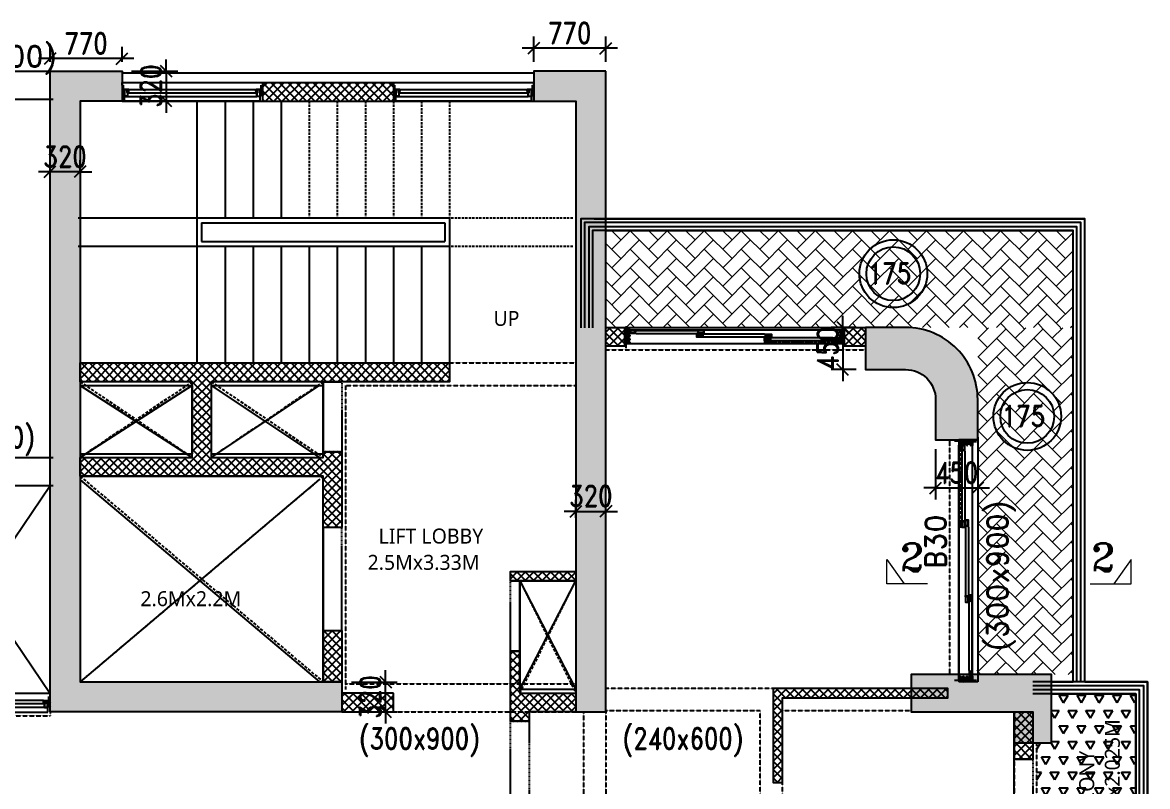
# Model space of a CAD drawing. Header units: millimetres. Extents: x 2061841 to 105821645, y -77612 to 48520811.
# Drawn here: x 105640551 to 105652576, y 48432969 to 48441136 of the extents above; entities that cross this region are included whole.
import ezdxf

# ---------------------------------------------------------------- set-up
doc = ezdxf.new("R2010")
doc.units = ezdxf.units.MM
doc.header["$LTSCALE"] = 10
doc.header["$MEASUREMENT"] = 0
for name, pattern in [('$0$HIDDEN', [0.375, 0.25, -0.125]), ('HIDDEN', [0.375, 0.25, -0.125]), ('HIDDEN2', [4.7625, 3.175, -1.5875])]:
    doc.linetypes.add(name, pattern=pattern)
for name, color, linetype in [('A-ANNO-LABL', 140, 'Continuous'), ('A-ELEV-HIDN', 54, 'HIDDEN2'), ('A-FLOR-HRAL', 200, 'Continuous'), ('A-FLOR-STRS', 211, 'Continuous'), ('A-GLAZ-FRAM', 74, 'Continuous'), ('A-WALL', 3, 'Continuous'), ('A-WALL-CILL', 140, 'Continuous'), ('A-WALL-FNSH', 8, 'Continuous'), ('A-WALL-PATT', 54, 'Continuous'), ('AS-COLS', 2, 'Continuous'), ('S-BEAM', 4, 'Continuous'), ('S-BEAMNO.', 4, 'Continuous'), ('S-CUTOUT', 6, 'Continuous'), ('S-OPENING', 6, 'Continuous'), ('S-slab thk.', 2, 'Continuous'), ('S-Sunk', 8, 'Continuous')]:
    doc.layers.add(name, color=color, linetype=linetype)
for name, color, linetype, lineweight in [('S-Hatch Balcony', 8, 'Continuous', 5), ('S-STRCOL HATCH', 33, 'Continuous', 9), ('SEC-LINE', 1, 'Continuous', 15)]:
    doc.layers.add(name, color=color, linetype=linetype, lineweight=lineweight)
doc.styles.add('200', font='romand.shx', dxfattribs={"width": 0.8, "height": 225})
doc.styles.add('Lucida SU', font='l_10646.ttf')
doc.styles.add('RD', font='romand.shx', dxfattribs={"width": 0.9, "height": 225})
doc.styles.add('RT', font='romant.shx', dxfattribs={"height": 250})
doc.dimstyles.new('GR1', dxfattribs={"dimtxt": 225, "dimasz": 125, "dimexe": 125, "dimexo": 100, "dimgap": 50, "dimtad": 1, "dimdec": 0, "dimzin": 3, "dimdsep": 46, "dimtxsty": '200', "dimblk1": 'OBLIQUE', "dimblk2": 'OBLIQUE', "dimsah": 1, "dimcen": 0.0625, "dimdle": 125, "dimclrd": 3, "dimclre": 3, "dimclrt": 2, "dimadec": 0, "dimazin": 0, "dimtfac": 1, "dimtdec": 0, "dimtix": 1, "dimtmove": 0, "dimatfit": 3, "dimfxl": 1, "dimtolj": 1, "dimtzin": 0, "dimarcsym": 0})
pattern_1 = [(135, (101804621.886, 48122568.903), (-44.9012806, -44.9012806), []), (225, (101804621.886, 48122568.903), (44.9012806, -44.9012806), [])]

# ---------------------------------------------------------------- blocks, each defined once
blk = doc.blocks.new('Alframe Door 3T+W')
for p, q in [((35, 146), (0, 146)), ((0, 146), (0, 0)), ((1, 2), (1, 144)), ((1, 144), (16, 144)), ((16, 144), (16, 2)), ((18, 129), (18, 144)), ((18, 144), (35, 144)), ((34, 129), (18, 129)), ((35, 144), (35, 146)), ((0, 0), (35, 0)), ((16, 2), (1, 2)), ((18, 90), (18, 119)), ((18, 119), (34, 119)), ((34, 90), (18, 90)), ((18, 51), (18, 80)), ((18, 80), (34, 80)), ((34, 51), (18, 51)), ((18, 17), (18, 41)), ((18, 41), (34, 41)), ((35, 17), (18, 17)), ((18, 2), (18, 11)), ((18, 11), (35, 11)), ((35, 2), (18, 2)), ((35, 0), (35, 2))]:
    blk.add_line(p, q)
for centre, start, end in [((23, 124), 336, 24), ((23, 85), 336, 24), ((23, 46), 336, 24), ((23, 14), 346.3245, 13.6755)]:
    blk.add_arc(centre, 12.3, start, end)
blk = doc.blocks.new('Alframe Win shutter wmesh')
for points in [[(7, -46), (7, 0), (4, 0), (4, -1), (6, -1), (6, -13), (-6, -13), (-6, -1), (-4, -1), (-4, 0), (-8, 0), (-8, -50), (-1, -50), (-1, -48), (-2, -48), (-2, -49), (-6, -49), (-6, -46)], [(6, -14), (-6, -14), (-6, -45), (6, -45)]]:
    blk.add_lwpolyline(points, close=True)
blk = doc.blocks.new('Al frame Door shutter 1')
blk.add_lwpolyline([(8, -60), (15, -60), (15, 15), (8, 15), (8, 13), (13, 13), (13, 0), (-14, 0), (-14, 13), (-8, 13), (-8, 15), (-15, 15), (-15, -60), (-8, -60), (-8, -58), (-14, -58), (-14, -45), (13, -45), (13, -58), (8, -58), (8, -60)])
blk.add_lwpolyline([(-14, -44), (13, -44), (13, -2), (-14, -2)], close=True)
blk = doc.blocks.new('Al frame Door shutter 2')
for p, q in [((-8, 75), (-15, 75)), ((-14, 60), (-14, 73)), ((-14, 73), (-8, 73)), ((14, 60), (-14, 60)), ((14, 58), (-14, 58)), ((-14, 58), (-14, 2)), ((-14, 2), (14, 2)), ((-8, 73), (-8, 75)), ((15, 75), (8, 75)), ((8, 75), (8, 73)), ((8, 73), (14, 73)), ((14, 73), (14, 60)), ((14, 2), (14, 58)), ((15, 34), (15, 75)), ((15, 34), (19, 34)), ((19, 33), (15, 33)), ((21, 37), (19, 34)), ((22, 36), (19, 33)), ((22, 36), (21, 37))]:
    blk.add_line(p, q)
blk.add_lwpolyline([(-15, 75), (-15, 0), (15, 0), (15, 33)])
blk = doc.blocks.new('*U681')
for p, q in [((50, 179), (2300, 179)), ((124, 173), (772, 173)), ((124, 143), (772, 143)), ((1496, 133), (847, 133)), ((50, 33), (2291, 33)), ((1496, 103), (847, 103)), ((2226, 94), (1571, 94)), ((2226, 64), (1571, 64))]:
    blk.add_line(p, q)
at = {"linetype": 'HIDDEN2'}
for p, q in [((1542, 55), (2255, 55)), ((2251, 40), (1546, 40))]:
    blk.add_line(p, q, dxfattribs=at)
at = {"color": 251}
for points in [[(25, 81), (0, 81), (25, 131), (0, 131), (25, 81), (25, 131)], [(2325, 81), (2350, 81), (2325, 131), (2350, 131), (2325, 81), (2325, 131)]]:
    blk.add_lwpolyline(points, dxfattribs=at)
at = {"layer": 'A-WALL-FNSH'}
for p, q in [((20, 131), (20, 220)), ((2330, 131), (2330, 220)), ((15, 81), (15, -15)), ((2335, 81), (2335, -15))]:
    blk.add_line(p, q, dxfattribs=at)
blk.add_blockref('Alframe Door 3T+W', (25, 33))
at = {"xscale": -1}
for name, p, rotation in [('Al frame Door shutter 1', (64, 158), 90), ('Al frame Door shutter 2', (847, 158), 90), ('Al frame Door shutter 2', (772, 118), 270), ('Al frame Door shutter 2', (1571, 118), 90), ('Al frame Door shutter 2', (1496, 79), 270), ('Al frame Door shutter 1', (2286, 79), 270), ('Alframe Win shutter wmesh', (2301, 47), 270)]:
    blk.add_blockref(name, p, dxfattribs=dict(at, rotation=rotation))
blk.add_blockref('Alframe Door 3T+W', (2325, 33), dxfattribs=at)
at = {"rotation": 90.00000000000001}
blk.add_blockref('Alframe Win shutter wmesh', (1496, 47), dxfattribs=at)
blk = doc.blocks.new('Win clip')
for points in [[(14, 1), (14, 9), (18, 9), (18, 8), (19, 8), (19, 9), (20, 9), (20, 10), (0, 10), (0, 0), (3, 0), (3, -1), (2, -1), (2, -2), (5, -2), (5, 0), (17, 0), (17, -1), (15, -1), (15, -2), (18, -2), (18, 1)], [(1, 9), (13, 9), (13, 1), (1, 1)]]:
    blk.add_lwpolyline(points, close=True)
at = {"layer": 'Defpoints'}
blk.add_line((28, 3), (22, 3), dxfattribs=at)
blk = doc.blocks.new('*U686')
at = {"color": 251}
for p, q in [((0, 88), (25, 88)), ((25, 88), (0, 38)), ((0, 88), (25, 38)), ((25, 38), (0, 38)), ((1500, 88), (1475, 88)), ((1475, 88), (1500, 38)), ((1500, 88), (1475, 38)), ((1475, 38), (1500, 38))]:
    blk.add_line(p, q, dxfattribs=at)
for p, q in [((60, 25), (1440, 25)), ((70, 100), (1440, 100)), ((70, 65), (1440, 65))]:
    blk.add_line(p, q)
for points in [[(62, 70), (62, 67), (55, 67), (55, 85), (59, 85), (59, 84), (60, 84), (60, 88), (59, 88), (59, 87), (55, 87), (55, 99), (59, 99), (59, 97), (60, 97), (60, 100), (25, 100), (25, 25), (60, 25), (60, 65), (70, 65), (70, 70)], [(69, 69), (68, 69), (68, 70), (70, 70), (68, 70), (68, 69), (69, 69), (69, 67), (63, 67), (63, 69)], [(1437, 70), (1437, 67), (1445, 67), (1445, 85), (1441, 85), (1441, 84), (1440, 84), (1440, 88), (1441, 88), (1441, 87), (1445, 87), (1445, 99), (1441, 99), (1441, 97), (1440, 97), (1440, 100), (1475, 100), (1475, 25), (1440, 25), (1440, 65), (1430, 65), (1430, 70)], [(1431, 69), (1432, 69), (1432, 70), (1430, 70), (1432, 70), (1432, 69), (1431, 69), (1431, 67), (1436, 67), (1436, 69)]]:
    blk.add_lwpolyline(points)
for points in [[(59, 26), (26, 26), (26, 99), (54, 99), (54, 65), (59, 65)], [(65, 80), (65, 79), (63, 79), (65, 79), (65, 80), (62, 80)], [(1435, 80), (1435, 79), (1436, 79), (1435, 79), (1435, 80), (1437, 80)], [(1441, 26), (1474, 26), (1474, 99), (1446, 99), (1446, 65), (1441, 65)]]:
    blk.add_lwpolyline(points, close=True)
at = {"layer": 'A-WALL-CILL'}
blk.add_line((1475, -25), (25, -25), dxfattribs=at)
blk.add_lwpolyline([(0, 145), (0, 175), (1500, 175), (1500, 145)], dxfattribs=at)
at = {"layer": 'A-WALL-FNSH'}
for p, q in [((15, 88), (15, 145)), ((1485, 88), (1485, 145)), ((25, -25), (25, 35)), ((1475, -25), (1475, 35))]:
    blk.add_line(p, q, dxfattribs=at)
at = {"rotation": 270}
blk.add_blockref('Win clip', (60, 100), dxfattribs=at)
at = {"xscale": -1, "rotation": 90}
blk.add_blockref('Win clip', (1440, 100), dxfattribs=at)
blk = doc.blocks.new('*U687')
at = {"color": 251}
for p, q in [((0, 88), (25, 88)), ((25, 88), (0, 38)), ((0, 88), (25, 38)), ((25, 38), (0, 38)), ((1500, 88), (1475, 88)), ((1475, 88), (1500, 38)), ((1500, 88), (1475, 38)), ((1475, 38), (1500, 38))]:
    blk.add_line(p, q, dxfattribs=at)
for p, q in [((60, 25), (1440, 25)), ((70, 100), (1440, 100)), ((70, 65), (1440, 65))]:
    blk.add_line(p, q)
for points in [[(62, 70), (62, 67), (55, 67), (55, 85), (59, 85), (59, 84), (60, 84), (60, 88), (59, 88), (59, 87), (55, 87), (55, 99), (59, 99), (59, 97), (60, 97), (60, 100), (25, 100), (25, 25), (60, 25), (60, 65), (70, 65), (70, 70)], [(69, 69), (68, 69), (68, 70), (70, 70), (68, 70), (68, 69), (69, 69), (69, 67), (63, 67), (63, 69)], [(1437, 70), (1437, 67), (1445, 67), (1445, 85), (1441, 85), (1441, 84), (1440, 84), (1440, 88), (1441, 88), (1441, 87), (1445, 87), (1445, 99), (1441, 99), (1441, 97), (1440, 97), (1440, 100), (1475, 100), (1475, 25), (1440, 25), (1440, 65), (1430, 65), (1430, 70)], [(1431, 69), (1432, 69), (1432, 70), (1430, 70), (1432, 70), (1432, 69), (1431, 69), (1431, 67), (1436, 67), (1436, 69)]]:
    blk.add_lwpolyline(points)
for points in [[(59, 26), (26, 26), (26, 99), (54, 99), (54, 65), (59, 65)], [(65, 80), (65, 79), (63, 79), (65, 79), (65, 80), (62, 80)], [(1435, 80), (1435, 79), (1436, 79), (1435, 79), (1435, 80), (1437, 80)], [(1441, 26), (1474, 26), (1474, 99), (1446, 99), (1446, 65), (1441, 65)]]:
    blk.add_lwpolyline(points, close=True)
at = {"layer": 'A-WALL-CILL'}
blk.add_line((1475, -25), (25, -25), dxfattribs=at)
blk.add_lwpolyline([(0, 145), (0, 175), (1500, 175), (1500, 145)], dxfattribs=at)
at = {"layer": 'A-WALL-FNSH'}
for p, q in [((15, 88), (15, 145)), ((1485, 88), (1485, 145)), ((25, -25), (25, 35)), ((1475, -25), (1475, 35))]:
    blk.add_line(p, q, dxfattribs=at)
at = {"rotation": 270}
blk.add_blockref('Win clip', (60, 100), dxfattribs=at)
at = {"xscale": -1, "rotation": 90}
blk.add_blockref('Win clip', (1440, 100), dxfattribs=at)
blk = doc.blocks.new('*U688')
for p, q in [((50, 179), (2539, 179)), ((124, 173), (851, 173)), ((124, 143), (851, 143)), ((1654, 133), (926, 133)), ((50, 33), (2530, 33)), ((1654, 103), (926, 103)), ((2466, 94), (1729, 94)), ((2466, 64), (1729, 64))]:
    blk.add_line(p, q)
at = {"linetype": 'HIDDEN2'}
for p, q in [((1700, 55), (2495, 55)), ((2491, 40), (1704, 40))]:
    blk.add_line(p, q, dxfattribs=at)
at = {"color": 251}
for points in [[(25, 81), (0, 81), (25, 131), (0, 131), (25, 81), (25, 131)], [(2564, 81), (2589, 81), (2564, 131), (2589, 131), (2564, 81), (2564, 131)]]:
    blk.add_lwpolyline(points, dxfattribs=at)
at = {"layer": 'A-WALL-FNSH'}
for p, q in [((20, 131), (20, 220)), ((2569, 131), (2569, 220)), ((15, 81), (15, -15)), ((2574, 81), (2574, -15))]:
    blk.add_line(p, q, dxfattribs=at)
blk.add_blockref('Alframe Door 3T+W', (25, 33))
at = {"xscale": -1}
for name, p, rotation in [('Al frame Door shutter 1', (64, 158), 90), ('Al frame Door shutter 2', (926, 158), 90), ('Al frame Door shutter 2', (851, 118), 270), ('Al frame Door shutter 2', (1729, 118), 90), ('Al frame Door shutter 2', (1654, 79), 270), ('Al frame Door shutter 1', (2526, 79), 270), ('Alframe Win shutter wmesh', (2541, 47), 270)]:
    blk.add_blockref(name, p, dxfattribs=dict(at, rotation=rotation))
blk.add_blockref('Alframe Door 3T+W', (2564, 33), dxfattribs=at)
at = {"rotation": 90.00000000000001}
blk.add_blockref('Alframe Win shutter wmesh', (1654, 47), dxfattribs=at)
blk = doc.blocks.new('*U692')
at = {"color": 251}
for p, q in [((0, 88), (25, 88)), ((25, 88), (0, 38)), ((0, 88), (25, 38)), ((25, 38), (0, 38)), ((1500, 88), (1475, 88)), ((1475, 88), (1500, 38)), ((1500, 88), (1475, 38)), ((1475, 38), (1500, 38))]:
    blk.add_line(p, q, dxfattribs=at)
for p, q in [((60, 25), (1440, 25)), ((70, 100), (1440, 100)), ((70, 65), (1440, 65))]:
    blk.add_line(p, q)
for points in [[(62, 70), (62, 67), (55, 67), (55, 85), (59, 85), (59, 84), (60, 84), (60, 88), (59, 88), (59, 87), (55, 87), (55, 99), (59, 99), (59, 97), (60, 97), (60, 100), (25, 100), (25, 25), (60, 25), (60, 65), (70, 65), (70, 70)], [(69, 69), (68, 69), (68, 70), (70, 70), (68, 70), (68, 69), (69, 69), (69, 67), (63, 67), (63, 69)], [(1438, 70), (1438, 67), (1445, 67), (1445, 85), (1441, 85), (1441, 84), (1440, 84), (1440, 88), (1441, 88), (1441, 87), (1445, 87), (1445, 99), (1441, 99), (1441, 97), (1440, 97), (1440, 100), (1475, 100), (1475, 25), (1440, 25), (1440, 65), (1430, 65), (1430, 70)], [(1431, 69), (1432, 69), (1432, 70), (1430, 70), (1432, 70), (1432, 69), (1431, 69), (1431, 67), (1437, 67), (1437, 69)]]:
    blk.add_lwpolyline(points)
for points in [[(59, 26), (26, 26), (26, 99), (54, 99), (54, 65), (59, 65)], [(65, 80), (65, 79), (63, 79), (65, 79), (65, 80), (62, 80)], [(1435, 80), (1435, 79), (1437, 79), (1435, 79), (1435, 80), (1438, 80)], [(1441, 26), (1474, 26), (1474, 99), (1446, 99), (1446, 65), (1441, 65)]]:
    blk.add_lwpolyline(points, close=True)
at = {"layer": 'A-WALL-CILL'}
blk.add_line((1475, -25), (25, -25), dxfattribs=at)
blk.add_lwpolyline([(0, 145), (0, 175), (1500, 175), (1500, 145)], dxfattribs=at)
at = {"layer": 'A-WALL-FNSH'}
for p, q in [((15, 88), (15, 145)), ((1485, 88), (1485, 145)), ((25, -25), (25, 35)), ((1475, -25), (1475, 35))]:
    blk.add_line(p, q, dxfattribs=at)
at = {"rotation": 270}
blk.add_blockref('Win clip', (60, 100), dxfattribs=at)
at = {"xscale": -1, "rotation": 90}
blk.add_blockref('Win clip', (1440, 100), dxfattribs=at)
blk = doc.blocks.new('_Oblique')
at = {"color": 0, "linetype": 'ByBlock', "lineweight": -2}
blk.add_line((-0.5, -0.5), (0.5, 0.5), dxfattribs=at)
blk = doc.blocks.new('*D936')
at = {"layer": 'AS-COLS', "color": 3, "lineweight": -2, "transparency": 16777216}
for p, q in [((102881432, 48532101), (102881432, 48532226)), ((102881066, 48532101), (102881557, 48532101)), ((102881432, 48531781), (102881432, 48532101)), ((102881066, 48531781), (102881557, 48531781)), ((102881432, 48531781), (102881432, 48531656))]:
    blk.add_line(p, q, dxfattribs=at)
at = {"layer": 'Defpoints', "color": 0, "transparency": 16777216}
for p in [(102880966, 48532101), (102881432, 48532101), (102880966, 48531781)]:
    blk.add_point(p, dxfattribs=at)
at = {"layer": 'AS-COLS', "color": 3, "lineweight": -2, "transparency": 16777216, "xscale": 125, "yscale": 125, "zscale": 125}
for p, rotation in [((102881432, 48532101), 270), ((102881432, 48531781), 90)]:
    blk.add_blockref('_Oblique', p, dxfattribs=dict(at, rotation=rotation))
at = {"layer": 'AS-COLS', "color": 2, "transparency": 16777216, "insert": (102881269, 48531941), "char_height": 225, "attachment_point": 5, "rotation": 90, "style": '200'}
blk.add_mtext('\\A1;320', dxfattribs=at)
blk = doc.blocks.new('*D962')
at = {"layer": 'AS-COLS', "color": 3, "lineweight": -2, "transparency": 16777216}
for p, q in [((102879086, 48538631), (102879086, 48538756)), ((102878716, 48538631), (102879211, 48538631)), ((102879086, 48538631), (102879086, 48538311)), ((102878716, 48538311), (102879211, 48538311)), ((102879086, 48538311), (102879086, 48538186))]:
    blk.add_line(p, q, dxfattribs=at)
at = {"layer": 'Defpoints', "color": 0, "transparency": 16777216}
for p in [(102878616, 48538631), (102878616, 48538311), (102879086, 48538311)]:
    blk.add_point(p, dxfattribs=at)
at = {"layer": 'AS-COLS', "color": 3, "lineweight": -2, "transparency": 16777216, "xscale": 125, "yscale": 125, "zscale": 125}
for p, rotation in [((102879086, 48538631), 270), ((102879086, 48538311), 90)]:
    blk.add_blockref('_Oblique', p, dxfattribs=dict(at, rotation=rotation))
at = {"layer": 'AS-COLS', "color": 2, "transparency": 16777216, "insert": (102878923, 48538471), "char_height": 225, "attachment_point": 5, "rotation": 90, "style": '200'}
blk.add_mtext('\\A1;320', dxfattribs=at)
blk = doc.blocks.new('*D963')
at = {"layer": 'AS-COLS', "color": 3, "lineweight": -2, "transparency": 16777216}
for p, q in [((102877846, 48538731), (102877846, 48538890)), ((102878616, 48538731), (102878616, 48538890)), ((102878741, 48538765), (102877721, 48538765))]:
    blk.add_line(p, q, dxfattribs=at)
at = {"layer": 'Defpoints', "color": 0, "transparency": 16777216}
for p in [(102877846, 48538765), (102877846, 48538631), (102878616, 48538631)]:
    blk.add_point(p, dxfattribs=at)
at = {"layer": 'AS-COLS', "color": 3, "lineweight": -2, "transparency": 16777216, "xscale": 125, "yscale": 125, "zscale": 125, "rotation": 180}
blk.add_blockref('_Oblique', (102877846, 48538765), dxfattribs=at)
at = {"layer": 'AS-COLS', "color": 3, "lineweight": -2, "transparency": 16777216, "xscale": 125, "yscale": 125, "zscale": 125}
blk.add_blockref('_Oblique', (102878616, 48538765), dxfattribs=at)
at = {"layer": 'AS-COLS', "color": 2, "transparency": 16777216, "insert": (102878231, 48538927), "char_height": 225, "attachment_point": 5, "style": '200'}
blk.add_mtext('\\A1;770', dxfattribs=at)
blk = doc.blocks.new('*D964')
at = {"layer": 'AS-COLS', "color": 3, "lineweight": -2, "transparency": 16777216}
for p, q in [((102877846, 48537550), (102877846, 48537680)), ((102878166, 48537550), (102878166, 48537680)), ((102877846, 48537555), (102877721, 48537555)), ((102878166, 48537555), (102877846, 48537555)), ((102878166, 48537555), (102878291, 48537555))]:
    blk.add_line(p, q, dxfattribs=at)
at = {"layer": 'Defpoints', "color": 0, "transparency": 16777216}
for p in [(102877846, 48537555), (102877846, 48537450), (102878166, 48537450)]:
    blk.add_point(p, dxfattribs=at)
at = {"layer": 'AS-COLS', "color": 3, "lineweight": -2, "transparency": 16777216, "xscale": 125, "yscale": 125, "zscale": 125}
blk.add_blockref('_Oblique', (102877846, 48537555), dxfattribs=at)
at = {"layer": 'AS-COLS', "color": 3, "lineweight": -2, "transparency": 16777216, "xscale": 125, "yscale": 125, "zscale": 125, "rotation": 180}
blk.add_blockref('_Oblique', (102878166, 48537555), dxfattribs=at)
at = {"layer": 'AS-COLS', "color": 2, "transparency": 16777216, "insert": (102878006, 48537717), "char_height": 225, "attachment_point": 5, "style": '200'}
blk.add_mtext('\\A1;320', dxfattribs=at)
blk = doc.blocks.new('*D965')
at = {"layer": 'AS-COLS', "color": 3, "lineweight": -2, "transparency": 16777216}
for p, q in [((102883016, 48538731), (102883016, 48539001)), ((102883786, 48538731), (102883786, 48539001)), ((102883911, 48538876), (102882891, 48538876))]:
    blk.add_line(p, q, dxfattribs=at)
at = {"layer": 'Defpoints', "color": 0, "transparency": 16777216}
for p in [(102883016, 48538876), (102883016, 48538631), (102883786, 48538631)]:
    blk.add_point(p, dxfattribs=at)
at = {"layer": 'AS-COLS', "color": 3, "lineweight": -2, "transparency": 16777216, "xscale": 125, "yscale": 125, "zscale": 125, "rotation": 180}
blk.add_blockref('_Oblique', (102883016, 48538876), dxfattribs=at)
at = {"layer": 'AS-COLS', "color": 3, "lineweight": -2, "transparency": 16777216, "xscale": 125, "yscale": 125, "zscale": 125}
blk.add_blockref('_Oblique', (102883786, 48538876), dxfattribs=at)
at = {"layer": 'AS-COLS', "color": 2, "transparency": 16777216, "insert": (102883401, 48539039), "char_height": 225, "attachment_point": 5, "style": '200'}
blk.add_mtext('\\A1;770', dxfattribs=at)
blk = doc.blocks.new('A$C21A8152F')
at = {"layer": 'SEC-LINE'}
for p, q in [((513, 311), (292, 3)), ((513, 3), (513, 311)), ((-7, 3), (513, 3))]:
    blk.add_line(p, q, dxfattribs=at)
blk = doc.blocks.new('*D995')
at = {"layer": 'AS-COLS', "color": 3, "lineweight": -2, "transparency": 16777216}
for p, q in [((102886318, 48535891), (102886318, 48536016)), ((102886461, 48535891), (102886193, 48535891)), ((102886318, 48535891), (102886318, 48535441)), ((102886461, 48535441), (102886193, 48535441)), ((102886318, 48535441), (102886318, 48535316))]:
    blk.add_line(p, q, dxfattribs=at)
at = {"layer": 'Defpoints', "color": 0, "transparency": 16777216}
for p in [(102886561, 48535891, 0), (102886318, 48535441), (102886561, 48535441, 0)]:
    blk.add_point(p, dxfattribs=at)
at = {"layer": 'AS-COLS', "color": 3, "lineweight": -2, "transparency": 16777216, "xscale": 125, "yscale": 125, "zscale": 125}
for p, rotation in [((102886318, 48535891), 270), ((102886318, 48535441), 90)]:
    blk.add_blockref('_Oblique', p, dxfattribs=dict(at, rotation=rotation))
at = {"layer": 'AS-COLS', "color": 2, "transparency": 16777216, "insert": (102886156, 48535666), "char_height": 225, "attachment_point": 5, "rotation": 90, "style": '200'}
blk.add_mtext('\\A1;450', dxfattribs=at)
blk = doc.blocks.new('*D996')
at = {"layer": 'AS-COLS', "color": 3, "lineweight": -2, "transparency": 16777216}
for p, q in [((102887311, 48534591), (102887311, 48534051)), ((102887761, 48534591), (102887761, 48534051)), ((102887311, 48534176), (102887186, 48534176)), ((102887311, 48534176), (102887761, 48534176)), ((102887761, 48534176), (102887886, 48534176))]:
    blk.add_line(p, q, dxfattribs=at)
at = {"layer": 'Defpoints', "color": 0, "transparency": 16777216}
for p in [(102887311, 48534691, 0), (102887761, 48534691, 0), (102887761, 48534176)]:
    blk.add_point(p, dxfattribs=at)
at = {"layer": 'AS-COLS', "color": 3, "lineweight": -2, "transparency": 16777216, "xscale": 125, "yscale": 125, "zscale": 125}
blk.add_blockref('_Oblique', (102887311, 48534176), dxfattribs=at)
at = {"layer": 'AS-COLS', "color": 3, "lineweight": -2, "transparency": 16777216, "xscale": 125, "yscale": 125, "zscale": 125, "rotation": 180}
blk.add_blockref('_Oblique', (102887761, 48534176), dxfattribs=at)
at = {"layer": 'AS-COLS', "color": 2, "transparency": 16777216, "insert": (102887536, 48534338), "char_height": 225, "attachment_point": 5, "style": '200'}
blk.add_mtext('\\A1;450', dxfattribs=at)
blk = doc.blocks.new('*D997')
at = {"layer": 'AS-COLS', "color": 3, "lineweight": -2, "transparency": 16777216}
for p, q in [((102883466, 48533857), (102883466, 48534050)), ((102883786, 48533857), (102883786, 48534050)), ((102883466, 48533925), (102883341, 48533925)), ((102883466, 48533925), (102883786, 48533925)), ((102883786, 48533925), (102883911, 48533925))]:
    blk.add_line(p, q, dxfattribs=at)
at = {"layer": 'Defpoints', "color": 0, "transparency": 16777216}
for p in [(102883786, 48533925), (102883466, 48533757), (102883786, 48533757)]:
    blk.add_point(p, dxfattribs=at)
at = {"layer": 'AS-COLS', "color": 3, "lineweight": -2, "transparency": 16777216, "xscale": 125, "yscale": 125, "zscale": 125}
blk.add_blockref('_Oblique', (102883466, 48533925), dxfattribs=at)
at = {"layer": 'AS-COLS', "color": 3, "lineweight": -2, "transparency": 16777216, "xscale": 125, "yscale": 125, "zscale": 125, "rotation": 180}
blk.add_blockref('_Oblique', (102883786, 48533925), dxfattribs=at)
at = {"layer": 'AS-COLS', "color": 2, "transparency": 16777216, "insert": (102883626, 48534088), "char_height": 225, "attachment_point": 5, "style": '200'}
blk.add_mtext('\\A1;320', dxfattribs=at)
blk = doc.blocks.new('TOWER-A TYPICAL FLOOR FRAMING PLAN N')
at = {"layer": 'A-WALL-PATT'}
h = blk.add_hatch(dxfattribs=at)
h.set_pattern_fill('ANSI37', color=8, scale=20, angle=90)
h.set_pattern_definition(pattern_1)
h.paths.add_polyline_path([(102881515.8, 48538373.6), (102881515.8, 48538423.6), (102881515.8, 48538423.6), (102881515.8, 48538423.6), (102881515.8, 48538511.2), (102880115.8, 48538511.2), (102880115.8, 48538481.1), (102880115.8, 48538311.2), (102881515.8, 48538311.2), (102881515.8, 48538373.6), (102881515.8, 48538373.6), (102881515.8, 48538373.6)])
h = blk.add_hatch(dxfattribs=at)
h.set_pattern_fill('ANSI37', color=8, scale=20, angle=90)
h.set_pattern_definition(pattern_1)
h.paths.add_polyline_path([(102883985.8, 48535891.3), (102883985.8, 48535691.3), (102883785.8, 48535691.3), (102883785.8, 48535891.3), (102883985.8, 48535891.3)])
h = blk.add_hatch(dxfattribs=at)
h.set_pattern_fill('ANSI37', color=8, scale=20, angle=90)
h.set_pattern_definition(pattern_1)
h.paths.add_polyline_path([(102886560.8, 48535891.3), (102886560.8, 48535691.3), (102886335.8, 48535691.3), (102886335.8, 48535891.3), (102886560.8, 48535891.3)])
h = blk.add_hatch(dxfattribs=at)
h.set_pattern_fill('ANSI37', color=8, scale=20, angle=90)
h.set_pattern_definition(pattern_1)
h.paths.add_polyline_path([(102878165.8, 48535311.2), (102878165.8, 48535511.2), (102882115.8, 48535511.2), (102882115.8, 48535311.2), (102879565.8, 48535311.2), (102879565.8, 48534501.3), (102880765.8, 48534501.3), (102880765.8, 48534561.2), (102880965.8, 48534561.2), (102880965.8, 48534501.3), (102880965.8, 48534301.3), (102880965.8, 48533751.3), (102880765.8, 48533751.3), (102880765.8, 48534301.3), (102878165.8, 48534301.3), (102878165.8, 48534501.3), (102879365.8, 48534501.3), (102879365.8, 48535311.2)])
h = blk.add_hatch(dxfattribs=at)
h.set_pattern_fill('ANSI37', color=8, scale=20, angle=90)
h.set_pattern_definition(pattern_1)
h.paths.add_polyline_path([(102882765.8, 48533181.3), (102882765.8, 48533281.3), (102883465.8, 48533281.3), (102883465.8, 48533181.3)])
h = blk.add_hatch(dxfattribs=at)
h.set_pattern_fill('ANSI37', color=8, scale=20, angle=90)
h.set_pattern_definition(pattern_1)
h.paths.add_polyline_path([(102880765.8, 48532651.3), (102880965.8, 48532651.3), (102880965.8, 48532101.9), (102880765.8, 48532101.9), (102880765.8, 48532651.3)])
h = blk.add_hatch(dxfattribs=at)
h.set_pattern_fill('ANSI37', color=8, scale=20, angle=90)
h.set_pattern_definition(pattern_1)
h.paths.add_polyline_path([(102882765.9, 48532431.3), (102882865.8, 48532431.3), (102882865.8, 48531981.3), (102883465.8, 48531981.3), (102883465.8, 48531781.3), (102882965.8, 48531781.3), (102882965.8, 48531681.3), (102882765.8, 48531681.3), (102882765.9, 48532431.3)])
h = blk.add_hatch(dxfattribs=at)
h.set_pattern_fill('ANSI37', color=8, scale=20, angle=90)
h.set_pattern_definition(pattern_1)
h.paths.add_polyline_path([(102881515.8, 48531781.9), (102880965.8, 48531781.9), (102880965.8, 48531981.9), (102881515.8, 48531981.9), (102881515.8, 48531981.9), (102881515.8, 48531781.9)])
h = blk.add_hatch(dxfattribs=at)
h.set_pattern_fill('ANSI37', color=8, scale=20, angle=90)
h.set_pattern_definition(pattern_1)
h.paths.add_polyline_path([(102885675.8, 48531027.7), (102885675.8, 48531931.3), (102887440.8, 48531931.3), (102887440.8, 48532031.3), (102885575.8, 48532031.3), (102885575.8, 48531027.7), (102885675.8, 48531027.7)])
h = blk.add_hatch(dxfattribs=at)
h.set_pattern_fill('ANSI37', color=8, scale=20, angle=90)
h.set_pattern_definition(pattern_1)
h.paths.add_polyline_path([(102888150.8, 48531781.3), (102888350.8, 48531781.3), (102888350.8, 48531277.6), (102888150.8, 48531277.6), (102888150.8, 48531781.3)])
at = {"layer": 'S-Hatch Balcony'}
h = blk.add_hatch(dxfattribs=at)
h.set_pattern_fill('AR-HBONE', color=256, scale=35, style=0)
h.set_pattern_definition([(45, (102320618.3, 48832118.72), (0, 197.9899), [420, -140]), (135, (102320717.29, 48832217.71), (0, 197.9899), [420, -140])])
h.paths.add_polyline_path([(102883785.8, 48535891.3), (102888779.8, 48535891.3), (102888779.8, 48536927.7), (102883785.8, 48536927.7), (102883785.8, 48535891.3)])
h = blk.add_hatch(dxfattribs=at)
h.set_pattern_fill('AR-HBONE', color=256, scale=35, style=0)
h.set_pattern_definition([(45, (102319783.63, 48829384.8), (2e-14, 197.9899), [420, -140]), (135, (102319882.63, 48829483.8), (2e-14, 197.9899), [420, -140])])
edge = h.paths.add_edge_path()
edge.add_line((102887760.9, 48535887.7), (102888864.9, 48535887.7))
edge.add_line((102888779.8, 48535887.7), (102888779.8, 48532182.7))
edge.add_line((102888779.8, 48532182.7), (102888664.9, 48532182.7))
edge.add_line((102888664.9, 48532182.7), (102888664.9, 48532181.3))
edge.add_line((102888664.9, 48532181.3), (102887739.8, 48532181.3))
edge.add_line((102887739.8, 48532225.8), (102887739.8, 48532226.5))
edge.add_line((102887739.8, 48532226.5), (102887760.8, 48532226.5))
edge.add_line((102887760.8, 48532226.5), (102887760.9, 48535887.7))
at = {"layer": 'S-STRCOL HATCH'}
h = blk.add_hatch(color=256, dxfattribs=at)
h.dxf.hatch_style = 1
h.paths.add_polyline_path([(102880965.8, 48532101.3), (102880965.8, 48531782), (102877845.8, 48531782), (102877845.8, 48538631.9), (102878615.8, 48538631.9), (102878615.8, 48538311.9), (102878165.8, 48538311.9), (102878165.8, 48532101.3)])
h = blk.add_hatch(color=256, dxfattribs=at)
h.dxf.hatch_style = 1
h.paths.add_polyline_path([(102883785.8, 48538631.9), (102883015.8, 48538631.9), (102883015.8, 48538311.9), (102883465.8, 48538311.9), (102883465.8, 48531782), (102883785.8, 48531782)])
h = blk.add_hatch(color=256, dxfattribs=at)
h.dxf.hatch_style = 1
edge = h.paths.add_edge_path()
edge.add_line((102887310.8, 48535122), (102887310.8, 48534692))
edge.add_line((102887310.8, 48534692), (102887760.8, 48534692))
edge.add_line((102887760.8, 48534692), (102887760.8, 48535122))
edge.add_arc((102886990.8, 48535122), 770, 0, 90)
edge.add_line((102886990.8, 48535892), (102886560.8, 48535892))
edge.add_line((102886560.8, 48535892), (102886560.8, 48535441.3))
edge.add_line((102886560.8, 48535441.3), (102886990.8, 48535441.3))
edge.add_arc((102886990.8, 48535121.3), 320, 0.12781, 89.9999, ccw=False)
h = blk.add_hatch(color=256, dxfattribs=at)
h.dxf.hatch_style = 1
h.paths.add_polyline_path([(102888150.8, 48531450.7), (102888550.8, 48531450.7), (102888550.8, 48532181.3), (102887051.2, 48532181.3), (102887051.2, 48531781.3), (102888150.8, 48531781.3), (102888150.8, 48531450.7)])
at = {"layer": 'S-Sunk'}
h = blk.add_hatch(dxfattribs=at)
h.set_pattern_fill('TRIANG', color=8, scale=20, style=0)
h.set_pattern_definition([(60, (203071.95, 0), (-95.24999982, 164.97783931), [95.25, -95.25]), (120, (203071.95, 0), (-190.49999982, 1e-07), [95.25, -95.25]), (0, (203024.32, 82.49), (95.25, 164.9778392), [95.25, -95.25])])
h.paths.add_polyline_path([(102888550.8, 48531976.3), (102889450.8, 48531976.3), (102889450.8, 48530077.6), (102889255.8, 48529977.6), (102889176.8, 48529981.3), (102888390.8, 48529977.6), (102888390.8, 48531450.7), (102888550.8, 48531450.7)])
at = {"layer": 'A-ELEV-HIDN'}
for p, q in [((102878165.8, 48535311.2, 0), (102879365.8, 48534501.3, 0)), ((102879365.8, 48535311.2, 0), (102878165.8, 48534501.3, 0)), ((102880765.8, 48535311.2, 0), (102879565.8, 48534501.3, 0)), ((102879565.8, 48535311.2, 0), (102880765.8, 48534501.3, 0)), ((102880765.8, 48534301.3, 0), (102878165.8, 48532101.9, 0)), ((102878165.8, 48534301.3, 0), (102880765.8, 48532101.9, 0)), ((102882865.8, 48533181.3), (102883465.8, 48531981.3)), ((102882865.8, 48531981.3), (102883465.8, 48533181.3))]:
    blk.add_line(p, q, dxfattribs=at)
at = {"layer": 'A-ELEV-HIDN', "ltscale": 0.3, "elevation": 0}
for points in [[(102880965.8, 48534561.2), (102880765.9, 48534561.2), (102880765.9, 48535311.2), (102880965.8, 48535311.2)], [(102880965.8, 48533751.3), (102880765.8, 48533751.3), (102880765.8, 48532651.3), (102880965.8, 48532651.3)]]:
    blk.add_lwpolyline(points, close=True, dxfattribs=at)
at = {"layer": 'A-ELEV-HIDN', "ltscale": 0.3}
for points in [[(102882765.8, 48533181.3), (102882865.8, 48533181.3), (102882865.8, 48532431.3), (102882765.8, 48532431.3)], [(102882765.8, 48531681.3), (102882965.8, 48531681.3), (102882965.8, 48530481.3), (102882765.8, 48530481.3)], [(102888350.8, 48530077.6), (102888150.8, 48530077.6), (102888150.8, 48531277.6), (102888350.8, 48531277.6)]]:
    blk.add_lwpolyline(points, close=True, dxfattribs=at)
at = {"layer": 'A-FLOR-HRAL', "color": 252, "elevation": 0}
for points in [[(102888904.8, 48532101.3), (102888904.8, 48537052.7), (102883519.7, 48537052.7), (102883519.7, 48535887.7)], [(102888864.8, 48532101.3), (102888864.8, 48537012.7), (102883559.7, 48537012.7), (102883559.7, 48535887.7)], [(102888819.8, 48532101.3), (102888819.8, 48536967.7), (102883604.7, 48536967.7), (102883604.7, 48535887.7)], [(102888779.8, 48532101.3), (102888779.8, 48536927.7), (102883644.7, 48536927.7), (102883644.7, 48535887.7)]]:
    blk.add_lwpolyline(points, dxfattribs=at)
at = {"layer": 'A-FLOR-HRAL', "color": 252}
for points in [[(102889575.8, 48530077.6), (102889575.8, 48532101.3), (102888350.8, 48532101.3)], [(102889535.8, 48530077.6), (102889535.8, 48532061.3), (102888350.8, 48532061.3)], [(102889490.8, 48530077.6), (102889490.8, 48532016.3), (102888350.8, 48532016.3)], [(102889450.8, 48530077.6), (102889450.8, 48531976.3), (102888350.8, 48531976.3)]]:
    blk.add_lwpolyline(points, dxfattribs=at)
at = {"layer": 'A-FLOR-STRS'}
for p, q in [((102879415.8, 48538311.2, 0), (102879415.8, 48535511.2, 0)), ((102879715.8, 48538311.2, 0), (102879715.8, 48537061.2, 0)), ((102880015.8, 48538311.2, 0), (102880015.8, 48537061.2, 0)), ((102880315.8, 48538311.2, 0), (102880315.8, 48537061.2, 0)), ((102878145.8, 48537061.2, 0), (102882095.8, 48537061.2, 0)), ((102879465.8, 48537011.2, 0), (102879465.8, 48536811.2, 0)), ((102879465.8, 48537011.2, 0), (102882065.8, 48537011.2, 0)), ((102882065.8, 48537011.2, 0), (102882065.8, 48536811.2, 0)), ((102882115.8, 48537061.2, 0), (102882115.8, 48535511.2, 0)), ((102878145.8, 48536761.2, 0), (102879415.8, 48536761.2, 0)), ((102879415.8, 48536761.2, 0), (102882115.8, 48536761.2, 0)), ((102879465.8, 48536811.2, 0), (102882065.8, 48536811.2, 0)), ((102879715.8, 48536761.2, 0), (102879715.8, 48535511.2, 0)), ((102880015.8, 48536761.2, 0), (102880015.8, 48535511.2, 0)), ((102880315.8, 48536761.2, 0), (102880315.8, 48535511.2, 0)), ((102880615.8, 48536761.2, 0), (102880615.8, 48535511.2, 0)), ((102880915.8, 48536761.2, 0), (102880915.8, 48535511.2, 0)), ((102881215.8, 48536761.2, 0), (102881215.8, 48535511.2, 0)), ((102881515.8, 48536761.2, 0), (102881515.8, 48535511.2, 0)), ((102881815.8, 48536761.2, 0), (102881815.8, 48535511.2, 0))]:
    blk.add_line(p, q, dxfattribs=at)
at = {"layer": 'A-FLOR-STRS', "linetype": 'HIDDEN', "ltscale": 10}
for p, q in [((102880615.8, 48538311.2, 0), (102880615.8, 48537061.2, 0)), ((102880915.8, 48538311.2, 0), (102880915.8, 48537061.2, 0)), ((102881215.8, 48538311.2, 0), (102881215.8, 48537061.2, 0)), ((102881515.8, 48538311.2, 0), (102881515.8, 48537061.2, 0)), ((102881815.8, 48538311.2, 0), (102881815.8, 48537061.2, 0)), ((102882115.8, 48538311.2, 0), (102882115.8, 48537061.2, 0)), ((102882095.8, 48537061.2, 0), (102883445.8, 48537061.2, 0)), ((102882095.8, 48536761.2, 0), (102883445.8, 48536761.2, 0))]:
    blk.add_line(p, q, dxfattribs=at)
at = {"layer": 'A-WALL', "color": 8}
for p, q in [((102878615.8, 48538511.2, 0), (102883015.8, 48538511.2, 0)), ((102878615.8, 48538511.2, 0), (102878615.8, 48538311.2, 0)), ((102880115.8, 48538511.2), (102880115.8, 48538311.2)), ((102881515.8, 48538511.2, 0), (102881515.8, 48538311.2, 0)), ((102883015.8, 48538311.2, 0), (102883015.8, 48538511.2, 0)), ((102878615.8, 48538311.2, 0), (102883015.8, 48538311.2, 0)), ((102880765.9, 48535311.2, 0), (102880765.8, 48534561.2, 0)), ((102887560.8, 48534691.9), (102887760.8, 48534691.9)), ((102887560.8, 48534691.3), (102887560.8, 48532101.3)), ((102887760.8, 48534691.3), (102887760.8, 48532101.3)), ((102880765.8, 48533751.3, 0), (102880765.8, 48532651.3, 0)), ((102882865.8, 48533181.3), (102882865.8, 48532431.3)), ((102880765.8, 48532651.3, 0), (102880765.8, 48532101.3, 0)), ((102880765.8, 48532651.3, 0), (102880965.8, 48532651.3, 0)), ((102880965.8, 48532651.3, 0), (102880965.8, 48532101.3, 0)), ((102880765.8, 48532101.3, 0), (102880965.8, 48532101.3, 0)), ((102887760.8, 48532101.3), (102887560.8, 48532101.3)), ((102888150.8, 48531781.3, 0), (102888150.8, 48531277.6)), ((102888150.8, 48531781.3, 0), (102888350.8, 48531781.3, 0)), ((102888350.8, 48531781.3, 0), (102888350.8, 48531277.6)), ((102888150.8, 48531277.6), (102888350.8, 48531277.6))]:
    blk.add_line(p, q, dxfattribs=at)
at = {"layer": 'A-WALL', "color": 8, "elevation": 0}
for points in [[(102883985.8, 48535891.3), (102883985.8, 48535691.3), (102883785.8, 48535691.3), (102883785.8, 48535891.3)], [(102878165.8, 48535311.2), (102878165.8, 48535511.2), (102882115.8, 48535511.2), (102882115.8, 48535311.2), (102879565.8, 48535311.2), (102879565.8, 48534501.3), (102880765.8, 48534501.3), (102880765.8, 48534561.2), (102880965.8, 48534561.2), (102880965.8, 48534501.3), (102880965.8, 48534301.3), (102880965.8, 48533751.3), (102880765.8, 48533751.3), (102880765.8, 48534301.3), (102878165.8, 48534301.3), (102878165.8, 48534501.3), (102879365.8, 48534501.3), (102879365.8, 48535311.2)], [(102880765.8, 48532651.3), (102880965.8, 48532651.3), (102880965.8, 48532101.9), (102880765.8, 48532101.9)], [(102881515.8, 48531981.9), (102880965.8, 48531981.9), (102880965.8, 48531781.9), (102881515.8, 48531781.9)]]:
    blk.add_lwpolyline(points, close=True, dxfattribs=at)
at = {"layer": 'A-WALL', "color": 8}
for points in [[(102886560.8, 48535891.3), (102886560.8, 48535691.3), (102886335.8, 48535691.3), (102886335.8, 48535891.3)], [(102885675.8, 48531027.7), (102885675.8, 48531931.3), (102887440.8, 48531931.3), (102887440.8, 48532031.3), (102885575.8, 48532031.3), (102885575.8, 48531027.7)], [(102888150.8, 48531781.3), (102888350.8, 48531781.3), (102888350.8, 48531277.6), (102888150.8, 48531277.6)]]:
    blk.add_lwpolyline(points, close=True, dxfattribs=at)
for points in [[(102882765.8, 48533181.3), (102882765.8, 48533281.3), (102883465.8, 48533281.3), (102883465.8, 48533181.3), (102882765.8, 48533181.3), (102882865.8, 48533181.3)], [(102882765.9, 48532431.3), (102882865.8, 48532431.3), (102882865.8, 48531981.3), (102883465.8, 48531981.3), (102883465.8, 48531781.3), (102882965.8, 48531781.3), (102882965.8, 48531681.3), (102882765.8, 48531681.3), (102882765.9, 48532431.3)]]:
    blk.add_lwpolyline(points, dxfattribs=at)
at = {"layer": 'AS-COLS', "color": 1}
for points in [[(102880965.8, 48532101.3), (102880965.8, 48531781.3), (102877845.8, 48531781.3), (102877845.8, 48538631.2), (102878615.8, 48538631.2), (102878615.8, 48538311.2), (102878165.8, 48538311.2), (102878165.8, 48532101.3)], [(102883785.8, 48538631.2), (102883015.8, 48538631.2), (102883015.8, 48538311.2), (102883465.8, 48538311.2), (102883465.8, 48531781.3), (102883785.8, 48531781.3)], [(102888150.8, 48531450.7), (102888550.8, 48531450.7), (102888550.8, 48532181.3), (102887051.2, 48532181.3), (102887051.2, 48531781.3), (102888150.8, 48531781.3)]]:
    blk.add_lwpolyline(points, close=True, dxfattribs=at)
at = {"layer": 'AS-COLS', "color": 1, "elevation": 0}
blk.add_lwpolyline([(102887310.8, 48535121.3), (102887310.8, 48534691.3), (102887760.8, 48534691.3), (102887760.8, 48535121.3, 0.4142136), (102886990.8, 48535891.3), (102886560.8, 48535891.3), (102886560.8, 48535441.3), (102886990.8, 48535441.3, -0.4142136)], format="xyb", close=True, dxfattribs=at)
at = {"layer": 'S-BEAM'}
for p, q in [((102876345.8, 48538631.2), (102877880.4, 48538631.2)), ((102878615.8, 48538611.3), (102883015.8, 48538611.3)), ((102876345.8, 48538331.2), (102877880.4, 48538331.2)), ((102878615.8, 48538311.2), (102883015.8, 48538311.2)), ((102883660.8, 48537052.7, 0), (102888904.8, 48537052.7, 0)), ((102888904.8, 48532101.3, 0), (102888904.8, 48537052.7, 0)), ((102883785.8, 48536927.7, 0), (102888779.8, 48536927.7, 0)), ((102888779.8, 48532101.3, 0), (102888779.8, 48536927.7, 0)), ((102883785.8, 48535891.3, 0), (102886560.8, 48535891.3, 0)), ((102878165.8, 48535271.2), (102879365.8, 48535271.2)), ((102879365.8, 48535271.2, 0), (102879365.8, 48534541.3, 0)), ((102879565.8, 48535271.2), (102880765.9, 48535271.2, 0)), ((102879565.8, 48535271.2, 0), (102879565.8, 48534541.3, 0)), ((102880765.9, 48534541.3, 0), (102880765.9, 48535271.2, 0)), ((102887760.8, 48534720, 0), (102887760.8, 48532181.3, 0)), ((102876345.8, 48534501.3), (102877880.4, 48534501.3)), ((102878165.8, 48534541.3, 0), (102879365.8, 48534541.3, 0)), ((102879565.8, 48534541.3, 0), (102880765.9, 48534541.3, 0)), ((102878165.8, 48534301.3, 0), (102880765.8, 48534301.3, 0)), ((102880765.9, 48532101.9, 0), (102880765.9, 48534261.3, 0)), ((102876345.8, 48534201.3), (102877880.4, 48534201.3)), ((102888550.8, 48532101.3, 0), (102888779.8, 48532101.3, 0)), ((102888904.8, 48532101.3, 0), (102889575.8, 48532101.3)), ((102889575.8, 48532101.3), (102889575.8, 48530077.6, 0)), ((102876345.8, 48531981.3), (102877845.8, 48531981.3)), ((102888550.8, 48531976.3, 0), (102889450.8, 48531976.3)), ((102889450.8, 48531976.3), (102889450.8, 48530077.6, 0))]:
    blk.add_line(p, q, dxfattribs=at)
at = {"layer": 'S-BEAM', "linetype": '$0$HIDDEN'}
for p, q in [((102883785.8, 48535651.3, 0), (102886560.8, 48535651.3, 0)), ((102878165.8, 48535511.2), (102883465.8, 48535511.2)), ((102881005.9, 48535271.2, 0), (102883465.8, 48535271.2)), ((102881005.9, 48532021.3, 0), (102881005.9, 48535271.2, 0)), ((102887460.8, 48534691.3, 0), (102887460.8, 48532181.3, 0)), ((102881000.4, 48532081, 0), (102883460.4, 48532081)), ((102887051.2, 48532031.3), (102883785.8, 48532031.3)), ((102873950, 48531741.3), (102877845.8, 48531741.3)), ((102877845.8, 48531781.3), (102877845.8, 48531741.3)), ((102880965.8, 48531781.3), (102883465.8, 48531781.3)), ((102883545.8, 48531781.3), (102883545.8, 48530281.3)), ((102885435.8, 48531791.3), (102883785.8, 48531791.3)), ((102883785.8, 48531781.3), (102883785.8, 48530281.3)), ((102885435.8, 48530281.3), (102885435.8, 48531791.3)), ((102885675.8, 48530281.3), (102885675.8, 48531791.3)), ((102887051.2, 48531791.3), (102885675.8, 48531791.3)), ((102888150.8, 48531450.7), (102888150.8, 48529621.3)), ((102888390.8, 48531450.7), (102888390.8, 48529638.7))]:
    blk.add_line(p, q, dxfattribs=at)
at = {"layer": 'S-BEAM'}
blk.add_lwpolyline([(102882865.8, 48533181.3), (102883465.8, 48533181.3), (102883465.8, 48532021.3), (102882865.8, 48532021.3)], close=True, dxfattribs=at)
at = {"layer": 'S-CUTOUT'}
for p, q in [((102878165.8, 48535271.2), (102879365.8, 48534501.3, 0)), ((102879365.8, 48535271.2), (102878165.8, 48534501.3)), ((102879565.8, 48534501.3, 0), (102880725.8, 48535271.2)), ((102879565.8, 48535271.2), (102880725.8, 48534501.3)), ((102878165.8, 48534261.3, 0), (102880725.8, 48532101.9)), ((102880718.6, 48534261.3, 0), (102878165.8, 48532101.9)), ((102876345.8, 48531981.3), (102877845.8, 48534201.3)), ((102876345.8, 48534201.3), (102877845.8, 48531977.8, 0)), ((102882865.8, 48533181.3), (102883465.8, 48532021.3)), ((102882865.8, 48532021.3), (102883465.8, 48533181.3))]:
    blk.add_line(p, q, dxfattribs=at)
at = {"layer": 'S-slab thk.'}
for centre, radius in [((102886858.7, 48536465.7, 0), 362.3), ((102886858.7, 48536465.7, 0), 287.3), ((102888290.6, 48534939.8, 0), 362.3), ((102888290.6, 48534939.8, 0), 287.3)]:
    blk.add_circle(centre, radius, dxfattribs=at)
at = {"layer": 'A-GLAZ-FRAM', "color": 252, "rotation": 359.9968149912646}
for name, p in [('*U692', (102878615.8, 48538335.9, 0)), ('*U686', (102881515.8, 48538335.9, 0))]:
    blk.add_blockref(name, p, dxfattribs=at)
at = {"layer": 'A-GLAZ-FRAM', "color": 252}
blk.add_blockref('*U681', (102883985.8, 48535685.3, 0), dxfattribs=at)
at = {"layer": 'A-GLAZ-FRAM', "color": 252, "xscale": -1}
for name, p, rotation in [('*U688', (102887527.8, 48532101.9, 0), 270), ('*U687', (102877845.8, 48531802.6, 0), 0.003185008735391293)]:
    blk.add_blockref(name, p, dxfattribs=dict(at, rotation=rotation))
at = {"layer": 'SEC-LINE', "yscale": 0.8399999998509884, "zscale": 0.8399999998509884}
for p, xscale in [((102887219.7, 48533148.7, 0), -0.8399999998509884), ((102888970.5, 48533148.7, 0), 0.8399999998509884)]:
    blk.add_blockref('A$C21A8152F', p, dxfattribs=dict(at, xscale=xscale))
at = {"layer": 'A-ANNO-LABL', "color": 252, "style": 'Lucida SU'}
for s, p in [('UP', (102882584.6, 48535908, 1659.2)), ('LIFT LOBBY', (102881356.8, 48533581.3, 207.4)), ('2.5Mx3.33M', (102881239.2, 48533300.3, 207.4)), ('2.6Mx2.2M', (102878811.1, 48532911.8, 0))]:
    blk.add_text(s, height=160, dxfattribs=at).set_placement(p)
for s, p in [('1.125 Mx2.025M', (102889280, 48530095.1, 0)), ('BALCONY', (102889005.8, 48530418.1, 0))]:
    blk.add_text(s, height=160, rotation=90, dxfattribs=at).set_placement(p)
at = {"layer": 'S-BEAMNO.', "color": 2, "style": 'RD'}
for rotation, p in [(0.00028, (102876310.8, 48538677.8)), (90.00028, (102888084.8, 48532437.8, 0))]:
    blk.add_text('(300x900)', height=225, rotation=rotation, dxfattribs=at).set_placement(p)
at = {"layer": 'S-BEAMNO.', "color": 2, "style": 'RD', "width": 0.8}
for s, p in [('(300x900)', (102876396.7, 48534602.7, 0)), ('(300x900)', (102881153, 48531384.5)), ('(240x600)', (102883970.3, 48531384.5))]:
    blk.add_text(s, height=225, rotation=0.00028, dxfattribs=at).set_placement(p)
at = {"layer": 'S-BEAMNO.', "color": 4, "style": 'RD'}
blk.add_text('B30', height=225, rotation=90.00028, dxfattribs=at).set_placement((102887422.9, 48533313, 0))
at = {"layer": 'S-slab thk.', "style": 'RD', "width": 0.8}
for p in [(102886587.3, 48536356.9, 0), (102888019.2, 48534831, 0)]:
    blk.add_text('175', height=225, rotation=0.00028, dxfattribs=at).set_placement(p)
at = {"layer": 'SEC-LINE', "style": 'RT'}
for p in [(102886930.9, 48533286.2, 0), (102888973.6, 48533286.2, 0)]:
    blk.add_text('2', height=300, dxfattribs=at).set_placement(p)
at = {"layer": 'AS-COLS', "color": 6}
for base, p1, p2, picture, middle in [((102883015.8, 48538876), (102883785.8, 48538631.2), (102883015.8, 48538631.2), '*D965', (102883400.8, 48539038.5)), ((102877845.8, 48538764.7), (102878615.8, 48538631.2), (102877845.8, 48538631.2), '*D963', (102878230.8, 48538927.2)), ((102877845.8, 48537554.8), (102878165.8, 48537449.7), (102877845.8, 48537449.7), '*D964', (102878005.8, 48537717.3)), ((102887760.8, 48534175.8), (102887310.8, 48534691.3, 0), (102887760.8, 48534691.3, 0), '*D996', (102887535.8, 48534338.3))]:
    dim = blk.add_linear_dim(base=base, p1=p1, p2=p2, dimstyle='GR1', dxfattribs=at)
    dim.commit()
    dim.dimension.update_dxf_attribs({"geometry": picture, "text_midpoint": middle})
for base, p1, p2, picture, middle in [((102879085.5, 48538311.2), (102878615.8, 48538631.2), (102878615.8, 48538311.2), '*D962', (102878923, 48538471.2)), ((102886318.2, 48535441.3), (102886560.8, 48535891.3, 0), (102886560.8, 48535441.3, 0), '*D995', (102886155.7, 48535666.3)), ((102881431.6, 48532101.3), (102880965.8, 48531781.3), (102880965.8, 48532101.3), '*D936', (102881269.1, 48531941.3))]:
    dim = blk.add_linear_dim(base=base, p1=p1, p2=p2, angle=90, dimstyle='GR1', dxfattribs=at)
    dim.commit()
    dim.dimension.update_dxf_attribs({"geometry": picture, "text_midpoint": middle})
at = {"layer": 'AS-COLS'}
dim = blk.add_linear_dim(base=(102883785.8, 48533925.1), p1=(102883465.8, 48533757), p2=(102883785.8, 48533757), dimstyle='GR1', dxfattribs=at)
dim.commit()
dim.dimension.update_dxf_attribs({"geometry": '*D997', "text_midpoint": (102883625.8, 48534087.6)})

msp = doc.modelspace()

# ---------------------------------------------------------------- block references
at = {"layer": 'S-OPENING'}
msp.add_blockref('TOWER-A TYPICAL FLOOR FRAMING PLAN N', (2763000.3, -98014.7), dxfattribs=at)

doc.saveas('drawing.dxf')
